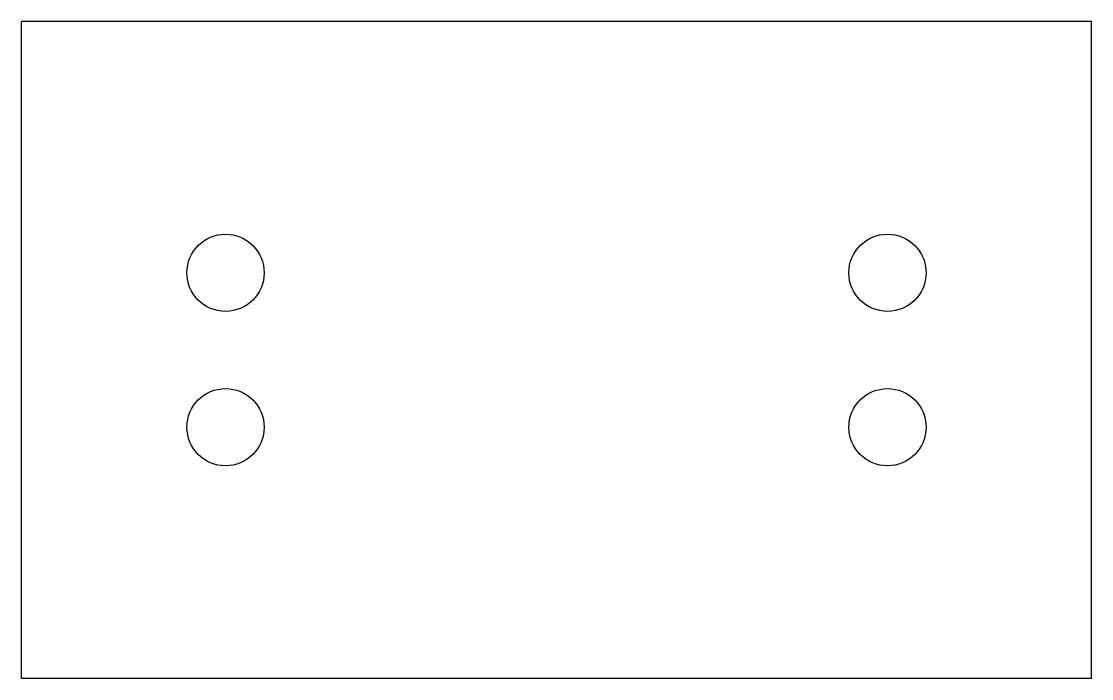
# Model space of a CAD drawing. Extents: x -66.5 to -18, y -15.4 to 14.4.
import ezdxf

# ---------------------------------------------------------------- set-up
doc = ezdxf.new("R2010")
doc.units = 0
doc.header["$MEASUREMENT"] = 0
doc.layers.add('VISIBLE', color=7, linetype='CONTINUOUS')

msp = doc.modelspace()

# ---------------------------------------------------------------- linework, layer by layer
at = {"layer": 'VISIBLE'}
for p, q in [((-18, 14.406), (-66.5, 14.406)), ((-66.5, -15.391), (-66.5, 14.406)), ((-18, -15.391), (-18, 14.406)), ((-18, -15.391), (-66.5, -15.391))]:
    msp.add_line(p, q, dxfattribs=at)
for centre in [(-57.25, 3.008), (-27.25, 3.008), (-57.25, -3.992), (-27.25, -3.992)]:
    msp.add_circle(centre, 1.75, dxfattribs=at)

doc.saveas('drawing.dxf')
